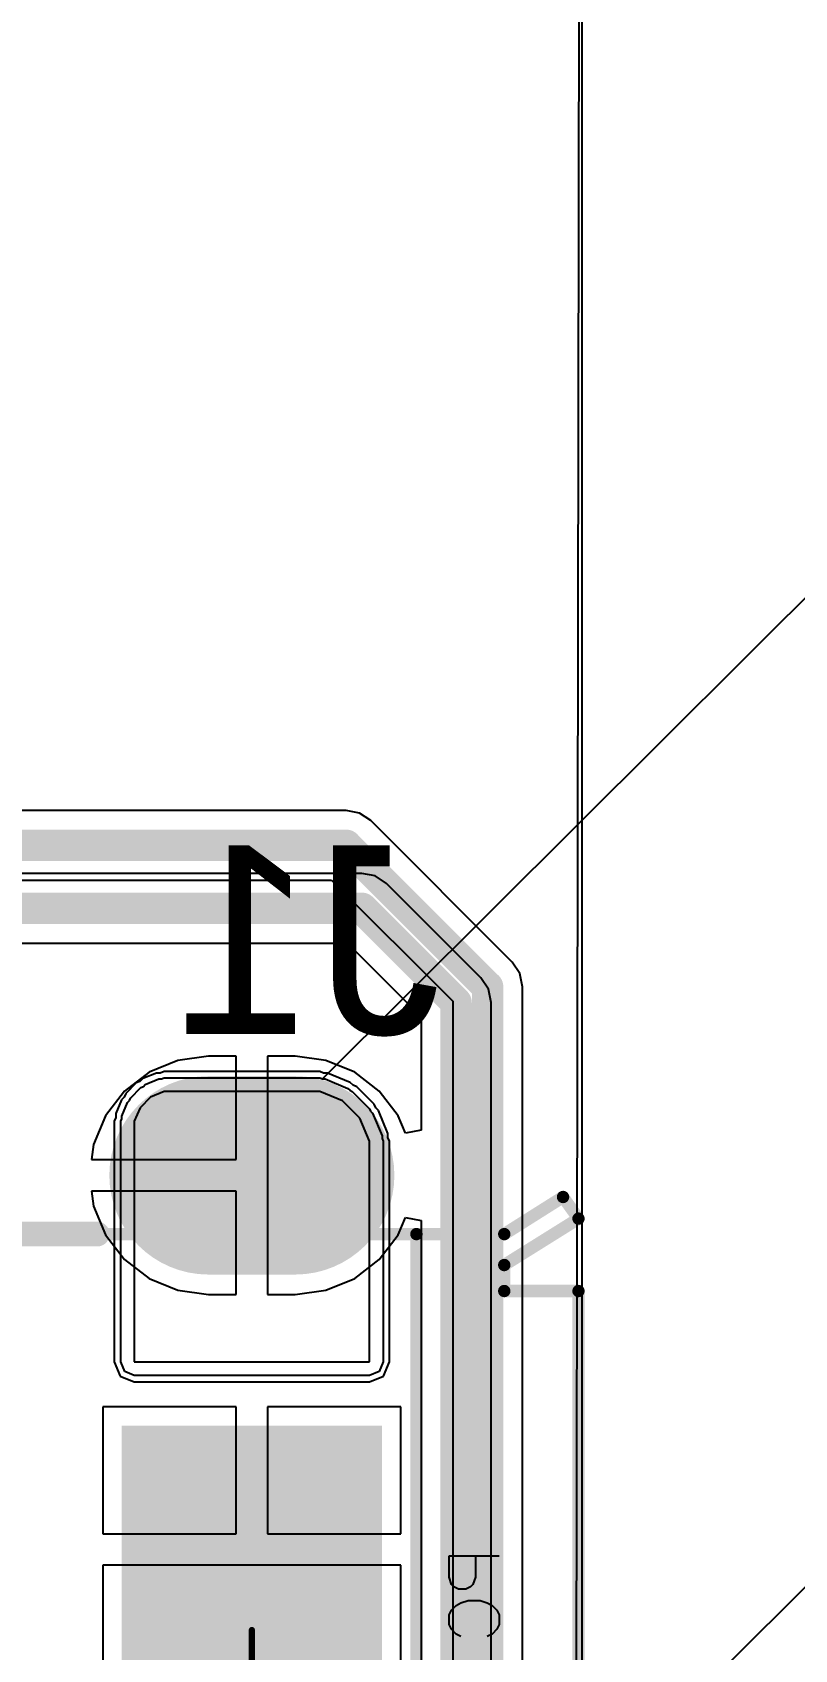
# Model space of a CAD drawing. Header units: millimetres. Extents: x 0 to 5455, y 0 to 5455.
# Drawn here: x 36.45 to 42.61, y 51.54 to 64.61 of the extents above; entities that cross this region are included whole.
import ezdxf

# ---------------------------------------------------------------- set-up
doc = ezdxf.new("R2010")
doc.units = ezdxf.units.MM
for name, color, linetype in [('BottomLayer', 5, 'Continuous'), ('BottomOverlay', 54, 'Continuous'), ('BottomPaste', 16, 'Continuous'), ('BottomSolder', 6, 'Continuous'), ('Mechanical13', 56, 'Continuous'), ('Mechanical15', 56, 'Continuous'), ('Mechanical2', 216, 'Continuous'), ('TopLayer', 1, 'Continuous'), ('TopSolder', 216, 'Continuous')]:
    doc.layers.add(name, color=color, linetype=linetype)

# ---------------------------------------------------------------- blocks, each defined once
blk = doc.blocks.new('629105150921_B_23')
at = {"layer": 'BottomLayer'}
blk.add_hatch(color=5, dxfattribs=at).paths.add_polyline_path([(-2.05, 0.95), (-0.25, 0.95), (-0.25, -0.95), (-2.05, -0.95)])
at = {"layer": 'BottomPaste'}
blk.add_hatch(color=16, dxfattribs=at).paths.add_polyline_path([(-2.05, 0.95), (-0.25, 0.95), (-0.25, -0.95), (-2.05, -0.95)])
at = {"layer": 'BottomSolder'}
blk.add_hatch(color=6, dxfattribs=at).paths.add_polyline_path([(-2.152, 1.052), (-0.148, 1.052), (-0.148, -1.052), (-2.152, -1.052)])
at = {"layer": 'TopLayer'}
h = blk.add_hatch(color=1, dxfattribs=at)
edge = h.paths.add_edge_path()
edge.add_arc((-4.175, -0.35), 0.7, 180, 360)
edge.add_line((-3.475, -0.35), (-3.475, 0.35))
edge.add_arc((-4.175, 0.35), 0.7, 0, 180)
edge.add_line((-4.875, 0.35), (-4.875, -0.35))
at = {"layer": 'TopSolder'}
h = blk.add_hatch(color=216, dxfattribs=at)
edge = h.paths.add_edge_path()
edge.add_arc((-4.175, -0.35), 0.802, 180, 360)
edge.add_line((-3.373, -0.35), (-3.373, 0.35))
edge.add_arc((-4.175, 0.35), 0.802, 0, 180)
edge.add_line((-4.977, 0.35), (-4.977, -0.35))
at = {"layer": 'BottomLayer'}
for p, q in [((-4.452, 0.95), (-4.636, 0.874)), ((-4.353, 0.95), (-4.452, 0.95)), ((-2.668, 0.95), (-4.353, 0.95)), ((-2.668, -0.95), (-2.668, 0.95)), ((-4.636, 0.874), (-4.776, 0.733)), ((-4.776, 0.733), (-4.852, 0.549)), ((-4.852, 0.549), (-4.852, 0.45)), ((-4.852, 0.45), (-4.852, 0.45)), ((-4.852, 0.45), (-4.852, -0.65)), ((-4.852, -0.65), (-4.852, -0.71)), ((-4.852, -0.71), (-4.807, -0.82)), ((-4.807, -0.82), (-4.722, -0.904)), ((-4.722, -0.904), (-4.612, -0.95)), ((-4.612, -0.95), (-4.553, -0.95)), ((-4.553, -0.95), (-4.553, -0.95)), ((-4.553, -0.95), (-2.668, -0.95))]:
    blk.add_line(p, q, dxfattribs=at)
at = {"layer": 'BottomOverlay', "const_width": 0.2}
blk.add_lwpolyline([(-3.7, -2.97), (-3.7, -1.25)], dxfattribs=at)
at = {"layer": 'BottomOverlay', "const_width": 0.1}
blk.add_lwpolyline([(-3.75, -1.25, 1), (-3.65, -1.25, 1)], format="xyb", close=True, dxfattribs=at)
at = {"layer": 'BottomSolder'}
for p, q in [((-4.954, 0.57), (-5403.411, 5416.381)), ((2.59, 1.028), (-5403.411, 5416.381)), ((-4.678, 0.975), (-4.494, 1.052)), ((-4.494, 1.052), (-4.472, 1.052)), ((-4.472, 1.052), (-4.452, 1.06)), ((-4.452, 1.06), (-4.353, 1.06)), ((-4.353, 1.06), (-2.668, 1.06)), ((-2.668, 1.06), (-2.59, 1.028)), ((-4.854, 0.811), (-4.713, 0.952)), ((-4.713, 0.952), (-4.693, 0.96)), ((-4.693, 0.96), (-4.678, 0.975)), ((-2.59, 1.028), (-2.558, 0.95)), ((-2.558, 0.95), (-2.558, -0.95)), ((-4.878, 0.775), (-4.863, 0.791)), ((-4.863, 0.791), (-4.854, 0.811)), ((-4.954, 0.592), (-4.878, 0.775)), ((-4.962, 0.549), (-4.954, 0.57)), ((-4.962, -0.71), (-4.962, 0.549)), ((-4.954, 0.57), (-4.954, 0.592)), ((-4.954, -0.73), (-4.962, -0.71)), ((-4.954, -0.752), (-4.954, -0.73)), ((-4.908, -0.862), (-4.954, -0.752)), ((-4.893, -0.877), (-4.908, -0.862)), ((-4.885, -0.898), (-4.893, -0.877)), ((-4.8, -0.982), (-4.885, -0.898)), ((-4.78, -0.99), (-4.8, -0.982)), ((-4.765, -1.006), (-4.78, -0.99)), ((-4.654, -1.052), (-4.765, -1.006)), ((-2.59, -1.028), (-2.668, -1.06)), ((-2.558, -0.95), (-2.59, -1.028)), ((-4.632, -1.052), (-4.654, -1.052)), ((-4.612, -1.06), (-4.632, -1.052)), ((-4.553, -1.06), (-4.612, -1.06)), ((-2.668, -1.06), (-4.553, -1.06))]:
    blk.add_line(p, q, dxfattribs=at)
at = {"layer": 'Mechanical13', "const_width": 0.1}
for points in [[(-4, 2.515), (-3.825, 2.64)], [(-3.45, 2.04), (-3.825, 2.64)], [(-3.24, 2.04), (-3.24, 2.64)], [(3.24, 2.64), (-3.24, 2.64)], [(-3.7, 2.04), (-4, 2.515)], [(-3.7, -2.97), (-3.7, 2.04)], [(-3.24, 2.04), (-3.45, 2.04)]]:
    blk.add_lwpolyline(points, dxfattribs=at)
at = {"layer": 'Mechanical13', "const_width": 0.05}
for points in [[(-3.85, 2.64, 1), (-3.8, 2.64, 1)], [(-3.85, 2.64, 1), (-3.8, 2.64, 1)], [(-3.265, 2.64, 1), (-3.215, 2.64, 1)], [(-3.265, 2.64, 1), (-3.215, 2.64, 1)], [(-4.025, 2.515, 1), (-3.975, 2.515, 1)], [(-4.025, 2.515, 1), (-3.975, 2.515, 1)], [(-3.725, 2.04, 1), (-3.675, 2.04, 1)], [(-3.725, 2.04, 1), (-3.675, 2.04, 1)], [(-3.475, 2.04, 1), (-3.425, 2.04, 1)], [(-3.475, 2.04, 1), (-3.425, 2.04, 1)], [(-3.265, 2.04, 1), (-3.215, 2.04, 1)], [(-3.265, 2.04, 1), (-3.215, 2.04, 1)]]:
    blk.add_lwpolyline(points, format="xyb", close=True, dxfattribs=at)
at = {"layer": 'Mechanical15', "const_width": 0.05}
blk.add_lwpolyline([(0.5, 0), (-0.5, 0)], dxfattribs=at)
at = {"layer": 'Mechanical15', "const_width": 0.025}
blk.add_lwpolyline([(-0.512, 0, 1), (-0.487, 0, 1)], format="xyb", close=True, dxfattribs=at)
at = {"layer": 'Mechanical2'}
for p, q in [((-1.1, 1.594), (-1.1, 2)), ((-0.699, 1.942), (-0.661, 1.981)), ((-0.661, 1.981), (-0.622, 2)), ((-0.622, 2), (-0.545, 2)), ((-0.545, 2), (-0.506, 1.981)), ((-0.506, 1.981), (-0.467, 1.942)), ((-0.738, 1.845), (-0.719, 1.903)), ((-0.738, 1.748), (-0.738, 1.845)), ((-0.719, 1.903), (-0.699, 1.942)), ((-0.467, 1.942), (-0.448, 1.903)), ((-1.1, 1.807), (-0.926, 1.807)), ((-0.926, 1.807), (-0.868, 1.787)), ((-0.868, 1.787), (-0.848, 1.768)), ((-0.848, 1.768), (-0.829, 1.729)), ((-0.829, 1.729), (-0.829, 1.671)), ((-0.719, 1.69), (-0.738, 1.748)), ((-0.926, 1.594), (-1.1, 1.594)), ((-0.868, 1.613), (-0.926, 1.594)), ((-0.848, 1.632), (-0.868, 1.613)), ((-0.829, 1.671), (-0.848, 1.632)), ((-0.699, 1.652), (-0.719, 1.69)), ((-0.661, 1.613), (-0.699, 1.652)), ((-0.622, 1.594), (-0.661, 1.613)), ((-0.545, 1.594), (-0.622, 1.594)), ((-0.506, 1.613), (-0.545, 1.594)), ((-0.467, 1.652), (-0.506, 1.613)), ((-0.448, 1.69), (-0.467, 1.652))]:
    blk.add_line(p, q, dxfattribs=at)
at = {"layer": 'Mechanical2', "const_width": 0.1}
blk.add_lwpolyline([(3.7, 1.33), (-3.7, 1.33)], dxfattribs=at)
at = {"layer": 'Mechanical2', "const_width": 0.05}
blk.add_lwpolyline([(-3.725, 1.33, 1), (-3.675, 1.33, 1)], format="xyb", close=True, dxfattribs=at)

msp = doc.modelspace()

# ---------------------------------------------------------------- linework, layer by layer
at = {"layer": 'BottomLayer'}
for p, q in [((40.894, 79.883), (40.894, 0)), ((38.989, 58.321), (34.026, 58.321)), ((39.097, 58.3), (38.989, 58.321)), ((38.989, 58.321), (38.989, 58.321)), ((39.189, 58.239), (39.097, 58.3)), ((40.332, 57.096), (39.189, 58.239)), ((33.909, 57.757), (38.872, 57.757)), ((38.872, 57.757), (39.85, 56.779)), ((40.393, 57.004), (40.332, 57.096)), ((40.414, 56.896), (40.393, 57.004)), ((40.414, 27.432), (40.414, 56.896)), ((39.85, 56.779), (39.85, 27.549)), ((37.292, 56.119), (37.208, 56.034)), ((37.322, 56.131), (37.292, 56.119)), ((37.345, 56.154), (37.322, 56.131)), ((37.455, 56.199), (37.345, 56.154)), ((37.487, 56.199), (37.455, 56.199)), ((37.517, 56.212), (37.487, 56.199)), ((38.776, 56.212), (37.517, 56.212)), ((38.806, 56.199), (38.776, 56.212)), ((38.839, 56.199), (38.806, 56.199)), ((39.022, 56.123), (38.839, 56.199)), ((39.045, 56.101), (39.022, 56.123)), ((39.075, 56.088), (39.045, 56.101)), ((39.216, 55.948), (39.075, 56.088)), ((37.173, 55.982), (37.127, 55.871)), ((37.196, 56.004), (37.173, 55.982)), ((37.208, 56.034), (37.196, 56.004)), ((37.127, 55.839), (37.115, 55.809)), ((37.127, 55.871), (37.127, 55.839)), ((39.228, 55.918), (39.216, 55.948)), ((39.251, 55.895), (39.228, 55.918)), ((39.327, 55.711), (39.251, 55.895)), ((37.115, 55.809), (37.115, 53.864)), ((39.327, 55.679), (39.327, 55.711)), ((39.339, 55.649), (39.327, 55.679)), ((39.339, 53.864), (39.339, 55.649)), ((37.115, 53.864), (37.162, 53.75)), ((39.292, 53.75), (39.339, 53.864)), ((37.162, 53.75), (37.277, 53.702)), ((39.177, 53.702), (39.292, 53.75)), ((37.277, 53.702), (39.177, 53.702)), ((38.1, 53.501), (37.023, 53.501)), ((37.023, 53.501), (37.023, 52.474)), ((38.1, 52.474), (38.1, 53.501)), ((39.431, 53.501), (38.354, 53.501)), ((38.354, 53.501), (38.354, 52.474)), ((39.431, 52.474), (39.431, 53.501)), ((37.023, 52.474), (38.1, 52.474)), ((38.354, 52.474), (39.431, 52.474)), ((38.227, 52.22), (37.023, 52.22)), ((37.023, 52.22), (37.023, 51.193)), ((39.431, 52.22), (38.227, 52.22)), ((39.431, 51.193), (39.431, 52.22))]:
    msp.add_line(p, q, dxfattribs=at)
at = {"layer": 'BottomLayer', "const_width": 0.254}
for points in [[(33.909, 58.039), (38.989, 58.039)], [(38.989, 58.039), (40.132, 56.896)], [(40.132, 27.432), (40.132, 56.896)]]:
    msp.add_lwpolyline(points, dxfattribs=at)
at = {"layer": 'BottomLayer', "const_width": 0.127}
for points in [[(38.925, 58.039, 1), (39.053, 58.039, 1)], [(38.925, 58.039, 1), (39.053, 58.039, 1)], [(40.068, 56.896, 1), (40.196, 56.896, 1)], [(40.068, 56.896, 1), (40.196, 56.896, 1)]]:
    msp.add_lwpolyline(points, format="xyb", close=True, dxfattribs=at)
at = {"layer": 'TopLayer'}
for p, q in [((40.894, 79.793), (40.767, 0)), ((39.116, 57.813), (33.772, 57.813)), ((39.224, 57.792), (39.116, 57.813)), ((39.116, 57.813), (39.116, 57.813)), ((39.316, 57.731), (39.224, 57.792)), ((40.078, 56.969), (39.316, 57.731)), ((33.655, 57.249), (38.999, 57.249)), ((38.999, 57.249), (39.596, 56.652)), ((40.139, 56.877), (40.078, 56.969)), ((40.16, 56.769), (40.139, 56.877)), ((40.16, 14.478), (40.16, 56.769)), ((39.596, 56.652), (39.596, 55.738)), ((37.628, 56.301), (37.396, 56.205)), ((37.877, 56.334), (37.628, 56.301)), ((38.1, 56.334), (37.877, 56.334)), ((38.1, 55.499), (38.1, 56.334)), ((38.577, 56.334), (38.354, 56.334)), ((38.354, 56.334), (38.354, 55.372)), ((38.826, 56.301), (38.577, 56.334)), ((39.058, 56.205), (38.826, 56.301)), ((37.396, 56.205), (37.197, 56.052)), ((39.257, 56.052), (39.058, 56.205)), ((37.197, 56.052), (37.044, 55.853)), ((39.41, 55.853), (39.257, 56.052)), ((37.044, 55.853), (36.948, 55.621)), ((39.469, 55.712), (39.41, 55.853)), ((39.596, 55.738), (39.469, 55.712)), ((36.948, 55.621), (36.931, 55.499)), ((36.931, 55.499), (38.1, 55.499)), ((38.354, 55.372), (38.354, 54.41)), ((38.1, 55.245), (36.931, 55.245)), ((36.931, 55.245), (36.948, 55.123)), ((38.1, 54.41), (38.1, 55.245)), ((36.948, 55.123), (37.044, 54.891)), ((39.41, 54.891), (39.469, 55.032)), ((39.469, 55.032), (39.596, 55.006)), ((39.596, 55.006), (39.596, 47.388)), ((37.044, 54.891), (37.197, 54.692)), ((39.257, 54.692), (39.41, 54.891)), ((37.197, 54.692), (37.396, 54.539)), ((39.058, 54.539), (39.257, 54.692)), ((37.396, 54.539), (37.628, 54.443)), ((38.826, 54.443), (39.058, 54.539)), ((37.628, 54.443), (37.877, 54.41)), ((37.877, 54.41), (38.1, 54.41)), ((38.354, 54.41), (38.577, 54.41)), ((38.577, 54.41), (38.826, 54.443))]:
    msp.add_line(p, q, dxfattribs=at)
at = {"layer": 'TopLayer', "const_width": 0.254}
for points in [[(33.655, 57.531), (39.116, 57.531)], [(39.116, 57.531), (39.878, 56.769)], [(39.878, 14.478), (39.878, 56.769)]]:
    msp.add_lwpolyline(points, dxfattribs=at)
at = {"layer": 'TopLayer', "const_width": 0.127}
for points in [[(39.053, 57.531, 1), (39.179, 57.531, 1)], [(39.053, 57.531, 1), (39.179, 57.531, 1)], [(39.815, 56.769, 1), (39.941, 56.769, 1)], [(39.815, 56.769, 1), (39.941, 56.769, 1)]]:
    msp.add_lwpolyline(points, format="xyb", close=True, dxfattribs=at)

# ---------------------------------------------------------------- block references
at = {"rotation": 270}
msp.add_blockref('629105150921_B_23', (38.227, 51.197), dxfattribs=at)

# ---------------------------------------------------------------- texts
at = {"layer": 'BottomOverlay', "text_generation_flag": 2}
msp.add_text('J1', height=1.524, dxfattribs=at).set_placement((39.751, 56.515))

doc.saveas('drawing.dxf')
